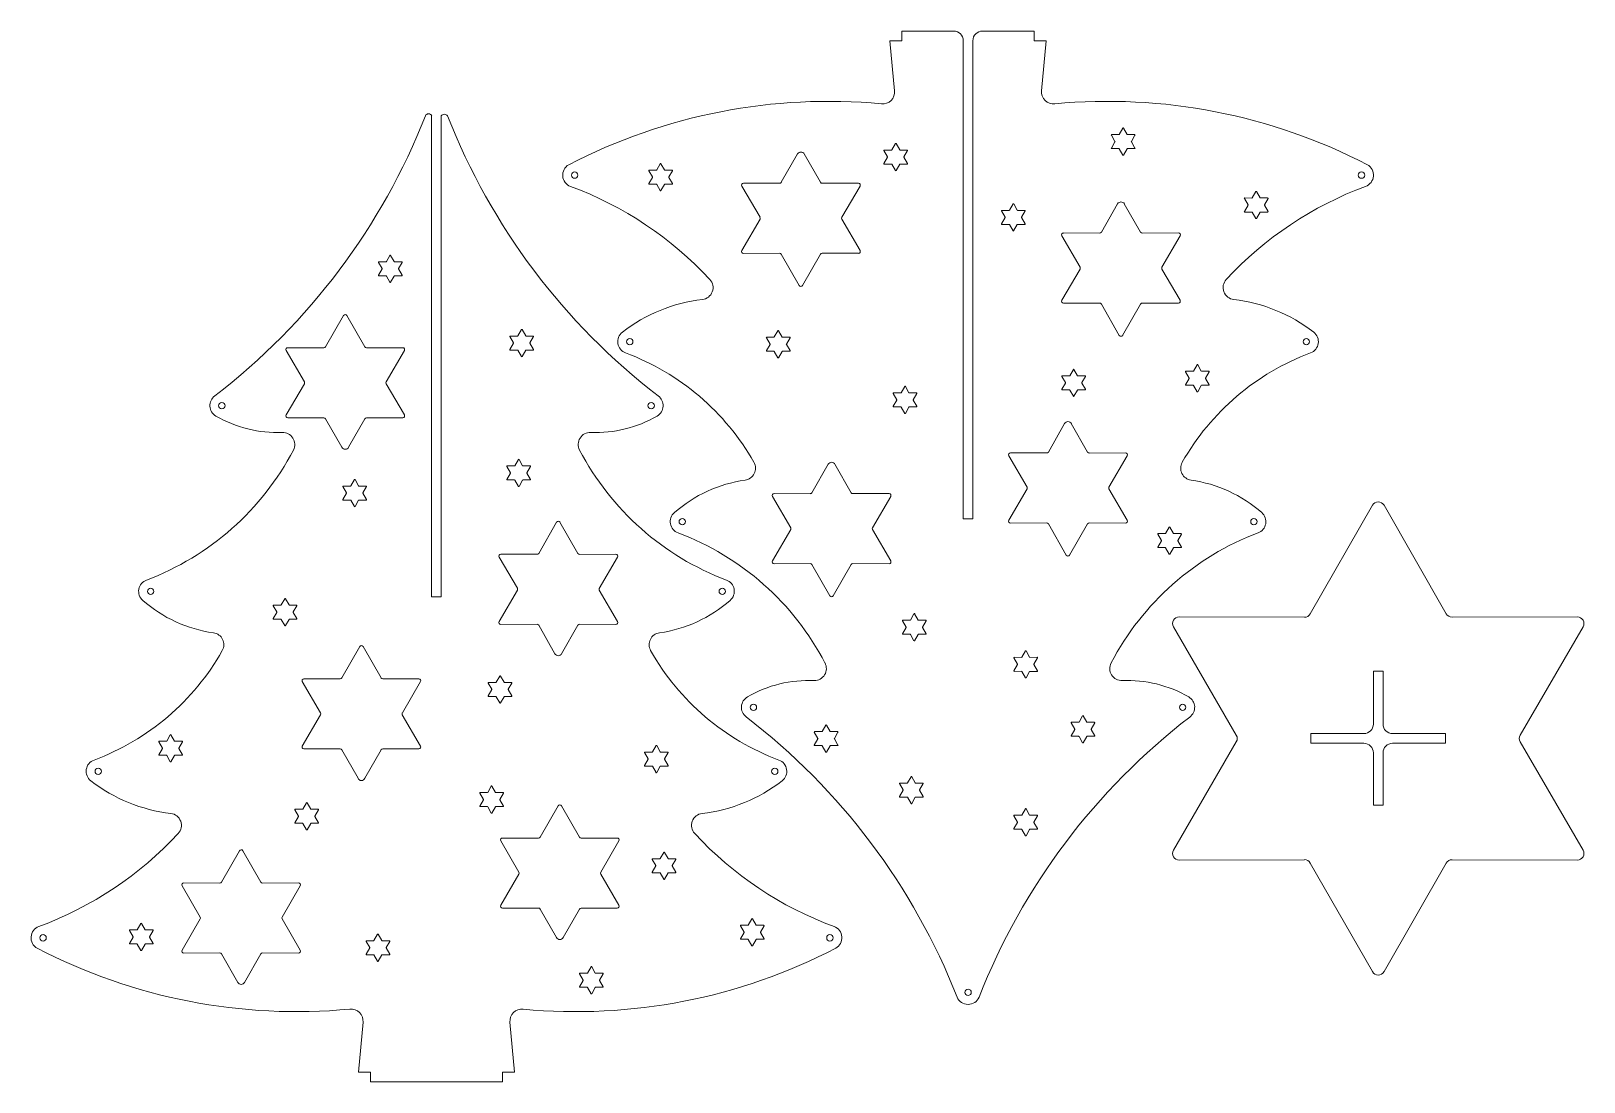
# Model space of a CAD drawing. Header units: millimetres. Extents: x -173 to 311, y 1 to 328.
import ezdxf

# ---------------------------------------------------------------- set-up
doc = ezdxf.new("R2010")
doc.units = ezdxf.units.MM

msp = doc.modelspace()

# ---------------------------------------------------------------- linework, layer by layer
at = {"color": 7, "linetype": 'Continuous', "lineweight": 15}
for p, q in [((94.72, 325.47), (96.17, 309.84)), ((98.47, 325.47), (94.72, 325.47)), ((98.47, 328.47), (98.47, 325.47)), ((114.6, 328.47), (98.47, 328.47)), ((117.6, 176.26), (117.6, 325.47)), ((120.6, 325.47), (120.6, 176.26)), ((139.72, 328.47), (123.6, 328.47)), ((139.72, 325.47), (139.72, 328.47)), ((143.47, 325.47), (139.72, 325.47)), ((142.03, 309.84), (143.47, 325.47)), ((-48.3, 151.97), (-48.3, 302.02)), ((-45.3, 302.02), (-45.3, 151.97)), ((163.81, 295.99), (164.94, 294.04)), ((166.16, 296.16), (163.91, 296.17)), ((167.39, 298.18), (166.27, 296.22)), ((168.72, 296.22), (167.6, 298.18)), ((171.08, 296.17), (168.82, 296.16)), ((170.05, 294.04), (171.18, 295.99)), ((92.84, 291.16), (93.98, 289.22)), ((95.2, 291.34), (92.95, 291.34)), ((96.43, 293.35), (95.31, 291.4)), ((97.76, 291.39), (96.64, 293.35)), ((100.12, 291.34), (97.86, 291.33)), ((99.09, 289.22), (100.22, 291.16)), ((164.94, 293.92), (163.81, 291.97)), ((163.91, 291.79), (166.17, 291.8)), ((166.27, 291.74), (167.39, 289.78)), ((167.6, 289.78), (168.72, 291.74)), ((168.82, 291.79), (171.08, 291.79)), ((171.18, 291.97), (170.05, 293.92)), ((23.06, 287.08), (21.93, 285.12)), ((24.38, 285.13), (23.26, 287.08)), ((65.91, 290.15), (60.82, 281.28)), ((73.08, 281.28), (67.99, 290.15)), ((93.98, 289.1), (92.85, 287.15)), ((92.95, 286.97), (95.2, 286.97)), ((95.31, 286.91), (96.43, 284.96)), ((96.63, 284.96), (97.76, 286.91)), ((97.86, 286.97), (100.12, 286.97)), ((100.22, 287.15), (99.09, 289.1)), ((19.47, 284.89), (20.6, 282.94)), ((20.6, 282.82), (19.47, 280.87)), ((21.83, 285.06), (19.57, 285.07)), ((26.74, 285.07), (24.49, 285.06)), ((25.71, 282.94), (26.85, 284.89)), ((26.85, 280.87), (25.71, 282.82)), ((19.57, 280.69), (21.83, 280.7)), ((21.93, 280.64), (23.05, 278.68)), ((23.26, 278.68), (24.38, 280.64)), ((24.49, 280.69), (26.74, 280.69)), ((48.51, 280.11), (54.17, 270.36)), ((60.3, 280.97), (49.03, 281)), ((84.87, 281.01), (73.6, 280.98)), ((79.72, 270.36), (85.39, 280.11)), ((207.68, 276.37), (205.43, 276.38)), ((208.91, 278.39), (207.79, 276.43)), ((210.23, 276.43), (209.11, 278.39)), ((212.59, 276.38), (210.34, 276.38)), ((129.53, 272.34), (130.66, 270.39)), ((131.89, 272.52), (129.64, 272.52)), ((133.12, 274.53), (132, 272.58)), ((134.45, 272.58), (133.33, 274.53)), ((136.81, 272.52), (134.55, 272.52)), ((135.78, 270.39), (136.91, 272.34)), ((165.78, 274.6), (160.69, 265.73)), ((172.95, 265.73), (167.86, 274.6)), ((205.32, 276.2), (206.46, 274.25)), ((206.46, 274.13), (205.32, 272.18)), ((205.43, 272), (207.68, 272.01)), ((207.78, 271.95), (208.91, 270)), ((209.11, 270), (210.24, 271.95)), ((210.34, 272.01), (212.59, 272)), ((211.57, 274.25), (212.7, 276.2)), ((212.7, 272.18), (211.57, 274.13)), ((54.17, 269.76), (48.51, 260.01)), ((85.39, 260.01), (79.73, 269.76)), ((130.66, 270.27), (129.54, 268.32)), ((129.64, 268.15), (131.89, 268.15)), ((132, 268.09), (133.12, 266.13)), ((133.32, 266.14), (134.44, 268.09)), ((134.55, 268.15), (136.81, 268.14)), ((136.91, 268.32), (135.78, 270.27)), ((148.38, 264.56), (154.05, 254.82)), ((160.17, 265.43), (148.9, 265.46)), ((184.74, 265.46), (173.47, 265.43)), ((179.59, 254.82), (185.26, 264.56)), ((-61.31, 258.49), (-62.44, 256.53)), ((-59.99, 256.53), (-61.11, 258.49)), ((49.03, 259.11), (60.3, 259.15)), ((60.82, 258.85), (66.42, 249.07)), ((67.47, 249.07), (73.08, 258.85)), ((73.6, 259.15), (84.87, 259.12)), ((-64.9, 256.3), (-63.77, 254.35)), ((-63.77, 254.23), (-64.9, 252.28)), ((-62.54, 256.47), (-64.8, 256.48)), ((-64.8, 252.1), (-62.54, 252.1)), ((-62.44, 252.04), (-61.32, 250.09)), ((-61.11, 250.09), (-59.99, 252.04)), ((-57.63, 256.48), (-59.88, 256.47)), ((-59.88, 252.11), (-57.63, 252.1)), ((-58.66, 254.35), (-57.52, 256.3)), ((-57.52, 252.28), (-58.66, 254.23)), ((154.05, 254.22), (148.38, 244.47)), ((185.26, 244.47), (179.59, 254.22)), ((148.9, 243.57), (160.17, 243.61)), ((160.69, 243.3), (166.3, 233.52)), ((167.34, 233.52), (172.95, 243.3)), ((173.47, 243.6), (184.74, 243.58)), ((-75.77, 239.72), (-81.38, 229.94)), ((-69.13, 229.94), (-74.73, 239.72)), ((-23.87, 233.13), (-22.74, 231.18)), ((-21.51, 233.31), (-23.76, 233.31)), ((-20.28, 235.32), (-21.4, 233.37)), ((-18.95, 233.37), (-20.08, 235.32)), ((-16.6, 233.31), (-18.85, 233.31)), ((-17.62, 231.18), (-16.49, 233.13)), ((56.15, 232.77), (57.29, 230.82)), ((58.52, 232.95), (56.26, 232.95)), ((59.74, 234.96), (58.62, 233.01)), ((61.07, 233), (59.95, 234.96)), ((63.43, 232.95), (61.18, 232.94)), ((62.4, 230.82), (63.54, 232.77)), ((-93.69, 228.76), (-88.03, 219.02)), ((-81.9, 229.63), (-93.17, 229.67)), ((-57.33, 229.66), (-68.6, 229.64)), ((-62.48, 219.02), (-56.81, 228.77)), ((-22.74, 231.06), (-23.87, 229.11)), ((-23.76, 228.93), (-21.51, 228.94)), ((-21.41, 228.88), (-20.28, 226.92)), ((-20.08, 226.92), (-18.95, 228.88)), ((-18.85, 228.94), (-16.6, 228.93)), ((-16.49, 229.11), (-17.62, 231.06)), ((57.29, 230.7), (56.16, 228.75)), ((56.26, 228.58), (58.51, 228.58)), ((58.62, 228.52), (59.74, 226.56)), ((59.95, 226.56), (61.07, 228.52)), ((61.18, 228.58), (63.43, 228.57)), ((63.53, 228.75), (62.4, 230.7)), ((190.57, 224.34), (189.44, 222.39)), ((191.89, 222.39), (190.77, 224.34)), ((-88.03, 218.42), (-93.69, 208.68)), ((-56.81, 208.68), (-62.48, 218.42)), ((148.36, 220.71), (149.49, 218.76)), ((149.49, 218.64), (148.36, 216.69)), ((150.72, 220.88), (148.47, 220.89)), ((151.95, 222.9), (150.82, 220.94)), ((153.27, 220.94), (152.15, 222.9)), ((155.63, 220.89), (153.38, 220.88)), ((154.6, 218.76), (155.74, 220.71)), ((155.73, 216.69), (154.6, 218.64)), ((186.98, 222.15), (188.11, 220.2)), ((188.11, 220.08), (186.98, 218.13)), ((189.33, 222.33), (187.08, 222.33)), ((194.25, 222.33), (192, 222.33)), ((193.22, 220.2), (194.35, 222.15)), ((194.36, 218.13), (193.22, 220.08)), ((95.74, 215.4), (96.87, 213.45)), ((96.87, 213.33), (95.74, 211.38)), ((98.1, 215.57), (95.85, 215.58)), ((99.33, 217.59), (98.2, 215.63)), ((100.66, 215.63), (99.54, 217.59)), ((103.02, 215.58), (100.76, 215.57)), ((101.98, 213.45), (103.12, 215.4)), ((103.12, 211.38), (101.98, 213.33)), ((148.47, 216.51), (150.72, 216.51)), ((150.82, 216.45), (151.95, 214.5)), ((152.15, 214.5), (153.27, 216.45)), ((153.38, 216.51), (155.63, 216.51)), ((187.08, 217.96), (189.34, 217.96)), ((189.44, 217.9), (190.56, 215.94)), ((190.77, 215.95), (191.89, 217.9)), ((192, 217.96), (194.25, 217.95)), ((95.85, 211.2), (98.1, 211.2)), ((98.21, 211.14), (99.33, 209.19)), ((99.53, 209.19), (100.66, 211.14)), ((100.76, 211.2), (103.02, 211.2)), ((-93.17, 207.78), (-81.9, 207.81)), ((-81.38, 207.51), (-76.29, 198.64)), ((-74.21, 198.64), (-69.13, 207.51)), ((-68.6, 207.81), (-57.33, 207.78)), ((149.24, 205.98), (144.15, 197.12)), ((156.41, 197.12), (151.32, 205.98)), ((-21.25, 194.79), (-22.37, 192.83)), ((-19.92, 192.83), (-21.04, 194.79)), ((131.84, 195.95), (137.5, 186.2)), ((143.63, 196.82), (132.36, 196.84)), ((168.2, 196.85), (156.93, 196.81)), ((163.05, 186.2), (168.72, 195.95)), ((-23.7, 190.53), (-24.84, 188.58)), ((-24.83, 192.6), (-23.7, 190.65)), ((-22.48, 192.77), (-24.73, 192.78)), ((-17.56, 192.77), (-19.81, 192.77)), ((-18.59, 190.65), (-17.46, 192.6)), ((-17.46, 188.57), (-18.59, 190.53)), ((75.48, 193.29), (70.39, 184.43)), ((82.65, 184.43), (77.56, 193.29)), ((-76, 186.32), (-74.87, 184.38)), ((-74.87, 184.26), (-76, 182.31)), ((-73.65, 186.5), (-75.9, 186.5)), ((-72.42, 188.51), (-73.54, 186.55)), ((-71.09, 186.55), (-72.21, 188.51)), ((-68.73, 186.5), (-70.99, 186.49)), ((-69.76, 184.38), (-68.63, 186.32)), ((-68.63, 182.31), (-69.76, 184.26)), ((-24.73, 188.4), (-22.48, 188.4)), ((-22.37, 188.34), (-21.25, 186.39)), ((-21.04, 186.39), (-19.92, 188.34)), ((-19.82, 188.4), (-17.56, 188.4)), ((69.87, 184.12), (58.6, 184.16)), ((94.44, 184.15), (83.17, 184.13)), ((137.51, 185.6), (131.85, 175.85)), ((168.73, 175.85), (163.06, 185.6)), ((-75.9, 182.13), (-73.65, 182.13)), ((-73.54, 182.07), (-72.42, 180.12)), ((-72.22, 180.12), (-71.09, 182.07)), ((-70.99, 182.13), (-68.73, 182.13)), ((58.08, 183.26), (63.74, 173.51)), ((89.29, 173.51), (94.96, 183.26)), ((245.28, 180.52), (225.86, 146.62)), ((268.33, 146.62), (248.9, 180.52)), ((-9.29, 175.28), (-14.9, 165.5)), ((-2.64, 165.5), (-8.25, 175.27)), ((120.6, 176.26), (117.6, 176.26)), ((132.36, 174.95), (143.63, 174.99)), ((144.15, 174.69), (149.76, 164.91)), ((150.8, 164.91), (156.41, 174.69)), ((156.93, 174.99), (168.21, 174.95)), ((63.74, 172.91), (58.07, 163.16)), ((94.95, 163.17), (89.29, 172.91)), ((178.29, 171.48), (179.42, 169.53)), ((180.65, 171.66), (178.39, 171.66)), ((181.88, 173.67), (180.75, 171.72)), ((183.2, 171.72), (182.08, 173.67)), ((185.56, 171.66), (183.31, 171.66)), ((184.53, 169.53), (185.67, 171.48)), ((-15.42, 165.2), (-26.69, 165.23)), ((9.15, 165.23), (-2.12, 165.19)), ((179.42, 169.41), (178.29, 167.46)), ((178.39, 167.29), (180.65, 167.29)), ((180.75, 167.23), (181.87, 165.27)), ((182.08, 165.28), (183.21, 167.23)), ((183.31, 167.29), (185.56, 167.28)), ((185.67, 167.46), (184.53, 169.41)), ((-27.21, 164.33), (-21.55, 154.59)), ((4.01, 154.58), (9.67, 164.33)), ((58.59, 162.26), (69.87, 162.3)), ((70.39, 162), (76, 152.22)), ((77.04, 152.22), (82.65, 162)), ((83.17, 162.3), (94.44, 162.26)), ((-94.14, 151.35), (-95.26, 149.4)), ((-92.81, 149.4), (-93.93, 151.35)), ((-45.3, 151.97), (-48.3, 151.97)), ((-21.55, 153.98), (-27.21, 144.24)), ((9.67, 144.23), (4.01, 153.98)), ((-97.72, 149.16), (-96.6, 147.22)), ((-96.6, 147.09), (-97.72, 145.15)), ((-95.37, 149.34), (-97.62, 149.34)), ((-90.45, 149.34), (-92.71, 149.34)), ((-91.48, 147.22), (-90.35, 149.16)), ((-90.35, 145.15), (-91.48, 147.09)), ((102.22, 146.65), (101.1, 144.69)), ((103.55, 144.7), (102.43, 146.65)), ((224.05, 145.56), (184.97, 145.68)), ((309.21, 145.69), (270.13, 145.58)), ((-97.62, 144.97), (-95.37, 144.97)), ((-95.26, 144.91), (-94.14, 142.96)), ((-93.94, 142.96), (-92.82, 144.91)), ((-92.71, 144.97), (-90.45, 144.97)), ((-26.69, 143.34), (-15.42, 143.37)), ((-14.9, 143.07), (-9.81, 134.2)), ((-7.73, 134.2), (-2.64, 143.07)), ((-2.12, 143.37), (9.15, 143.34)), ((98.64, 144.46), (99.77, 142.51)), ((99.77, 142.39), (98.64, 140.44)), ((101, 144.63), (98.74, 144.64)), ((105.91, 144.64), (103.66, 144.63)), ((104.88, 142.51), (106.02, 144.46)), ((106.01, 140.44), (104.88, 142.39)), ((183.18, 142.57), (202.81, 108.79)), ((291.37, 108.79), (311.01, 142.56)), ((-70.76, 136.42), (-76.36, 126.64)), ((-64.11, 126.64), (-69.72, 136.42)), ((98.74, 140.26), (100.99, 140.27)), ((101.1, 140.2), (102.22, 138.25)), ((102.43, 138.25), (103.55, 140.21)), ((103.66, 140.26), (105.91, 140.26)), ((133.4, 132.88), (134.53, 130.93)), ((135.75, 133.05), (133.5, 133.06)), ((136.98, 135.06), (135.86, 133.11)), ((138.31, 133.12), (137.19, 135.06)), ((140.67, 133.06), (138.42, 133.05)), ((139.64, 130.93), (140.77, 132.88)), ((-76.89, 126.34), (-88.15, 126.37)), ((-52.32, 126.37), (-63.59, 126.34)), ((-27.04, 127.22), (-28.17, 125.27)), ((-25.71, 125.27), (-26.83, 127.23)), ((134.53, 130.81), (133.39, 128.86)), ((133.5, 128.68), (135.75, 128.69)), ((135.86, 128.62), (136.98, 126.67)), ((137.19, 126.67), (138.31, 128.63)), ((138.42, 128.68), (140.67, 128.68)), ((140.77, 128.86), (139.64, 130.81)), ((248.59, 128.75), (245.59, 128.75)), ((245.59, 128.75), (245.59, 112.25)), ((248.59, 112.25), (248.59, 128.75)), ((-88.67, 125.47), (-83.01, 115.73)), ((-57.45, 115.73), (-51.79, 125.47)), ((-30.63, 125.03), (-29.49, 123.09)), ((-29.49, 122.97), (-30.63, 121.02)), ((-28.27, 125.21), (-30.52, 125.22)), ((-23.35, 125.21), (-25.61, 125.21)), ((-24.39, 123.09), (-23.25, 125.04)), ((-23.25, 121.02), (-24.39, 122.97)), ((-30.52, 120.84), (-28.27, 120.84)), ((-28.16, 120.78), (-27.04, 118.83)), ((-26.84, 118.83), (-25.71, 120.78)), ((-25.61, 120.84), (-23.35, 120.84)), ((-83.01, 115.13), (-88.68, 105.38)), ((-51.8, 105.38), (-57.46, 115.12)), ((74.71, 111.9), (73.59, 109.95)), ((76.04, 109.95), (74.91, 111.9)), ((151.25, 112.61), (152.39, 110.66)), ((153.62, 112.78), (151.36, 112.79)), ((154.84, 114.79), (153.72, 112.84)), ((156.17, 112.84), (155.05, 114.8)), ((158.53, 112.79), (156.27, 112.78)), ((157.5, 110.66), (158.63, 112.61)), ((-133.45, 106.7), (-132.31, 104.75)), ((-131.1, 106.87), (-133.35, 106.88)), ((-129.86, 108.88), (-130.99, 106.93)), ((-128.54, 106.93), (-129.66, 108.88)), ((-126.18, 106.88), (-128.43, 106.87)), ((-127.21, 104.75), (-126.07, 106.7)), ((71.12, 109.72), (72.25, 107.76)), ((72.25, 107.64), (71.12, 105.69)), ((73.48, 109.89), (71.23, 109.89)), ((78.39, 109.89), (76.14, 109.89)), ((77.37, 107.76), (78.5, 109.71)), ((78.5, 105.69), (77.37, 107.64)), ((152.39, 110.54), (151.26, 108.59)), ((151.36, 108.41), (153.61, 108.42)), ((153.72, 108.36), (154.84, 106.4)), ((155.04, 106.4), (156.17, 108.36)), ((156.27, 108.42), (158.53, 108.41)), ((158.63, 108.59), (157.5, 110.54)), ((202.81, 106.69), (183.18, 72.92)), ((242.59, 109.25), (226.09, 109.25)), ((226.09, 109.25), (226.09, 106.25)), ((268.09, 109.25), (251.59, 109.25)), ((268.09, 106.25), (268.09, 109.25)), ((311, 72.92), (291.38, 106.7)), ((-132.31, 104.63), (-133.45, 102.68)), ((-133.35, 102.5), (-131.09, 102.51)), ((-130.99, 102.45), (-129.87, 100.49)), ((-129.66, 100.49), (-128.53, 102.45)), ((-128.43, 102.51), (-126.18, 102.5)), ((-126.07, 102.68), (-127.21, 104.63)), ((-88.16, 104.48), (-76.89, 104.52)), ((-76.37, 104.21), (-71.28, 95.34)), ((-69.19, 95.34), (-64.11, 104.22)), ((-63.58, 104.52), (-52.32, 104.48)), ((18.13, 103.32), (19.26, 101.37)), ((20.48, 103.49), (18.23, 103.5)), ((21.72, 105.5), (20.59, 103.55)), ((23.04, 103.55), (21.92, 105.51)), ((25.4, 103.5), (23.15, 103.49)), ((24.38, 101.37), (25.5, 103.32)), ((71.23, 105.52), (73.48, 105.52)), ((73.58, 105.46), (74.71, 103.5)), ((74.91, 103.5), (76.03, 105.46)), ((76.14, 105.52), (78.39, 105.51)), ((226.09, 106.25), (242.59, 106.25)), ((245.59, 103.25), (245.59, 86.92)), ((248.59, 86.92), (248.59, 103.25)), ((251.59, 106.25), (268.09, 106.25)), ((19.26, 101.25), (18.13, 99.3)), ((18.23, 99.12), (20.49, 99.13)), ((20.59, 99.07), (21.71, 97.11)), ((21.92, 97.11), (23.05, 99.07)), ((23.15, 99.13), (25.4, 99.12)), ((25.51, 99.3), (24.38, 101.25)), ((-29.7, 92.87), (-30.82, 90.92)), ((-28.37, 90.92), (-29.49, 92.88)), ((97.71, 93.64), (98.85, 91.69)), ((100.07, 93.81), (97.82, 93.82)), ((101.3, 95.82), (100.18, 93.87)), ((102.63, 93.87), (101.5, 95.82)), ((104.98, 93.81), (102.73, 93.81)), ((103.96, 91.69), (105.09, 93.64)), ((-87.38, 87.65), (-88.51, 85.7)), ((-86.05, 85.7), (-87.18, 87.66)), ((-33.28, 90.68), (-32.15, 88.74)), ((-32.15, 88.62), (-33.28, 86.67)), ((-30.93, 90.86), (-33.18, 90.87)), ((-26.01, 90.86), (-28.27, 90.86)), ((-27.04, 88.74), (-25.91, 90.69)), ((-25.91, 86.67), (-27.04, 88.62)), ((98.85, 91.57), (97.71, 89.62)), ((97.82, 89.44), (100.07, 89.44)), ((100.17, 89.38), (101.3, 87.43)), ((101.5, 87.43), (102.63, 89.38)), ((102.73, 89.44), (104.98, 89.44)), ((105.09, 89.61), (103.96, 91.57)), ((-90.97, 85.46), (-89.83, 83.52)), ((-89.83, 83.4), (-90.97, 81.45)), ((-88.61, 85.64), (-90.87, 85.65)), ((-83.7, 85.64), (-85.95, 85.64)), ((-84.73, 83.52), (-83.59, 85.47)), ((-83.59, 81.45), (-84.73, 83.4)), ((-33.18, 86.49), (-30.93, 86.5)), ((-30.82, 86.44), (-29.7, 84.48)), ((-29.5, 84.48), (-28.37, 86.44)), ((-28.27, 86.5), (-26.01, 86.49)), ((-8.84, 86.72), (-14.45, 76.95)), ((-2.19, 76.95), (-7.8, 86.72)), ((133.4, 83.62), (134.53, 81.67)), ((135.75, 83.79), (133.5, 83.8)), ((136.98, 85.81), (135.86, 83.86)), ((138.31, 83.86), (137.19, 85.81)), ((140.67, 83.8), (138.42, 83.8)), ((139.64, 81.67), (140.77, 83.62)), ((245.59, 86.92), (248.59, 86.92)), ((-90.87, 81.27), (-88.61, 81.27)), ((-88.51, 81.21), (-87.39, 79.26)), ((-87.18, 79.26), (-86.05, 81.21)), ((-85.95, 81.27), (-83.7, 81.27)), ((134.53, 81.55), (133.39, 79.6)), ((133.5, 79.42), (135.75, 79.43)), ((135.86, 79.37), (136.98, 77.41)), ((137.19, 77.41), (138.31, 79.37)), ((138.42, 79.43), (140.67, 79.42)), ((140.77, 79.6), (139.64, 81.55)), ((-108.27, 72.72), (-113.87, 62.94)), ((-101.62, 62.94), (-107.22, 72.72)), ((-26.76, 75.78), (-21.09, 66.03)), ((-14.97, 76.65), (-26.24, 76.67)), ((9.6, 76.68), (-1.67, 76.64)), ((4.46, 66.03), (10.12, 75.78)), ((21.68, 67.95), (20.54, 66)), ((20.55, 70.02), (21.68, 68.07)), ((22.9, 70.2), (20.65, 70.2)), ((24.13, 72.21), (23.01, 70.26)), ((25.46, 70.26), (24.33, 72.21)), ((27.81, 70.2), (25.56, 70.2)), ((26.79, 68.07), (27.92, 70.02)), ((27.92, 66), (26.79, 67.95)), ((184.97, 69.8), (224.05, 69.92)), ((225.86, 68.86), (245.28, 34.98)), ((248.9, 34.98), (268.33, 68.86)), ((270.13, 69.92), (309.21, 69.8)), ((-21.09, 65.43), (-26.76, 55.69)), ((10.12, 55.68), (4.46, 65.43)), ((20.65, 65.82), (22.9, 65.83)), ((23.01, 65.77), (24.13, 63.81)), ((24.33, 63.81), (25.46, 65.77)), ((25.56, 65.83), (27.81, 65.82)), ((-126.19, 61.77), (-120.53, 52.03)), ((-114.4, 62.64), (-125.67, 62.67)), ((-89.83, 62.67), (-101.1, 62.64)), ((-94.97, 52.03), (-89.31, 61.77)), ((-26.24, 54.78), (-14.97, 54.82)), ((-14.44, 54.52), (-9.36, 45.64)), ((-7.28, 45.64), (-2.19, 54.52)), ((-1.67, 54.82), (9.6, 54.78)), ((-139.03, 50.01), (-140.16, 48.06)), ((-137.71, 48.05), (-138.83, 50.01)), ((-120.52, 51.42), (-126.19, 41.68)), ((-89.31, 41.68), (-94.97, 51.42)), ((48.06, 49.27), (49.19, 47.32)), ((50.42, 49.44), (48.16, 49.45)), ((51.65, 51.46), (50.52, 49.5)), ((52.97, 49.5), (51.85, 51.46)), ((55.34, 49.45), (53.08, 49.44)), ((54.3, 47.32), (55.44, 49.27)), ((-142.62, 47.82), (-141.49, 45.87)), ((-141.49, 45.75), (-142.62, 43.8)), ((-140.26, 48), (-142.52, 48)), ((-142.52, 43.62), (-140.26, 43.63)), ((-135.35, 48), (-137.61, 48)), ((-137.61, 43.63), (-135.35, 43.62)), ((-136.38, 45.87), (-135.25, 47.82)), ((-135.25, 43.8), (-136.38, 45.75)), ((-68.76, 44.44), (-67.63, 42.49)), ((-66.4, 44.62), (-68.66, 44.62)), ((-65.17, 46.63), (-66.3, 44.68)), ((-63.85, 44.68), (-64.97, 46.63)), ((-61.49, 44.62), (-63.75, 44.62)), ((-62.52, 42.49), (-61.39, 44.44)), ((49.19, 47.2), (48.06, 45.25)), ((48.17, 45.08), (50.42, 45.08)), ((50.52, 45.02), (51.65, 43.06)), ((51.85, 43.06), (52.97, 45.02)), ((53.08, 45.08), (55.33, 45.07)), ((55.44, 45.25), (54.3, 47.2)), ((-140.16, 43.57), (-139.04, 41.62)), ((-138.83, 41.62), (-137.71, 43.57)), ((-125.67, 40.78), (-114.4, 40.81)), ((-113.88, 40.51), (-108.79, 31.64)), ((-106.71, 31.64), (-101.62, 40.51)), ((-101.1, 40.81), (-89.83, 40.78)), ((-67.63, 42.37), (-68.76, 40.42)), ((-68.66, 40.25), (-66.4, 40.26)), ((-66.3, 40.2), (-65.18, 38.24)), ((-64.97, 38.24), (-63.85, 40.19)), ((-63.75, 40.25), (-61.49, 40.24)), ((-61.39, 40.42), (-62.52, 42.37)), ((-2.14, 34.31), (-1.01, 32.36)), ((0.21, 34.49), (-2.04, 34.49)), ((1.44, 36.5), (0.32, 34.54)), ((2.77, 34.54), (1.65, 36.5)), ((5.13, 34.49), (2.87, 34.48)), ((4.1, 32.36), (5.23, 34.31)), ((-1.01, 32.24), (-2.14, 30.29)), ((-2.04, 30.11), (0.21, 30.12)), ((0.32, 30.06), (1.44, 28.11)), ((1.64, 28.11), (2.77, 30.06)), ((2.88, 30.12), (5.13, 30.11)), ((5.23, 30.29), (4.1, 32.24)), ((-69.72, 19.2), (-71.17, 3.57)), ((-22.42, 3.57), (-23.87, 19.2)), ((-71.17, 3.57), (-67.42, 3.57)), ((-67.42, 3.57), (-67.42, 0.57)), ((-67.42, 0.57), (-26.17, 0.57)), ((-26.17, 3.57), (-22.42, 3.57)), ((-26.17, 0.57), (-26.17, 3.57))]:
    msp.add_line(p, q, dxfattribs=at)
for centre in [(-3.67, 283.52), (241.87, 283.52), (13.53, 231.55), (224.67, 231.55), (-113.77, 211.58), (20.19, 211.58), (29.91, 175.4), (208.29, 175.4), (-135.99, 153.65), (42.39, 153.65), (52.12, 117.46), (186.07, 117.47), (-152.36, 97.5), (58.77, 97.5), (-169.57, 45.53), (75.97, 45.53), (119.1, 28.52)]:
    msp.add_circle(centre, 1, dxfattribs=at)
for centre, radius, start, end in [((114.6, 325.47), 3, 0, 90), ((123.6, 325.47), 3, 90, 180), ((75.53, 130.48), 176.06, 84.6166, 117.4112), ((92.44, 309.5), 3.75, 264.0361, 5.2253), ((145.76, 309.49), 3.75, 174.7013, 275.9698), ((162.67, 130.48), 176.06, 62.5888, 95.3854), ((-240.8, 376.93), 204.76, 307.5606, 338.5389), ((-49.27, 301.58), 1.07, 24.3885, 155.6115), ((-44.33, 301.29), 1.21, 36.8086, 143.243), ((147.21, 376.93), 204.76, 201.4609, 232.4417), ((163.91, 296.05), 0.12, 90, 210.4655), ((166.16, 296.28), 0.12, 269.9686, 330.2982), ((167.5, 298.12), 0.118, 30.4655, 150.9454), ((168.82, 296.28), 0.12, 210.4655, 270), ((171.08, 296.05), 0.118, 329.5345, 90), ((92.95, 291.22), 0.12, 90, 210.4655), ((95.2, 291.46), 0.12, 270.0294, 330.0294), ((96.54, 293.29), 0.118, 30.4655, 150.9454), ((97.86, 291.45), 0.12, 210.4655, 270), ((100.12, 291.22), 0.118, 329.5345, 90), ((163.91, 291.91), 0.118, 149.5345, 270), ((164.84, 293.98), 0.118, 329.5345, 30.4655), ((166.17, 291.68), 0.12, 30.4655, 90), ((168.82, 291.68), 0.118, 90, 149.5345), ((170.15, 293.98), 0.118, 149.5345, 210.4655), ((171.08, 291.91), 0.12, 270, 30.4655), ((-3.67, 283.52), 3.75, 119.6521, 249.6652), ((23.16, 287.02), 0.118, 30.4655, 150.9454), ((66.95, 289.49), 1.23, 32.219, 147.781), ((92.95, 287.09), 0.118, 149.5345, 270), ((93.88, 289.16), 0.118, 329.5345, 30.4655), ((95.2, 286.85), 0.12, 30.4655, 90), ((97.86, 286.85), 0.118, 90, 149.5345), ((99.19, 289.16), 0.118, 149.5345, 210.4655), ((100.12, 287.09), 0.12, 270, 30.4655), ((167.49, 289.84), 0.118, 210.4655, 330.9454), ((241.87, 283.52), 3.75, 290.2363, 60.3559), ((19.57, 284.95), 0.12, 90, 210.4655), ((20.5, 282.88), 0.118, 329.5345, 30.4655), ((21.83, 285.18), 0.12, 269.9686, 330.2982), ((24.49, 285.18), 0.12, 209.0546, 270), ((25.81, 282.88), 0.118, 149.5345, 210.4655), ((26.74, 284.95), 0.118, 329.5345, 90), ((60.3, 281.57), 0.6, 270, 330.611), ((73.6, 281.58), 0.602, 209.8865, 270), ((96.53, 285.02), 0.118, 210.4655, 330.9454), ((-43.98, 174.48), 112.5, 42.8396, 69.7117), ((19.57, 280.81), 0.118, 149.5345, 270), ((21.83, 280.58), 0.12, 30.4655, 90), ((23.16, 278.74), 0.118, 210.4655, 330.9454), ((24.48, 280.58), 0.118, 87.1376, 149.5345), ((26.74, 280.81), 0.12, 270, 30.4655), ((49.02, 280.41), 0.597, 89.4271, 210.1735), ((84.87, 280.41), 0.6, 330.1135, 90), ((282.17, 174.48), 112.5, 110.2854, 137.1577), ((205.43, 276.26), 0.12, 90, 209.0546), ((207.68, 276.49), 0.12, 269.9686, 330.2982), ((209.01, 278.33), 0.118, 30.4655, 149.5345), ((210.34, 276.5), 0.12, 210.4655, 270), ((212.6, 276.26), 0.118, 329.5345, 92.8624), ((129.64, 272.4), 0.12, 90, 210.4655), ((131.89, 272.64), 0.12, 269.9686, 330.2982), ((133.23, 274.47), 0.118, 30.4655, 150.9454), ((134.55, 272.64), 0.12, 209.0546, 270), ((136.81, 272.4), 0.118, 329.5345, 90), ((166.82, 273.89), 1.26, 34.1529, 145.8471), ((205.42, 272.12), 0.118, 149.5345, 272.8624), ((206.35, 274.19), 0.118, 329.5345, 30.4655), ((207.68, 271.89), 0.12, 29.0546, 90), ((210.34, 271.89), 0.118, 87.1376, 149.5345), ((211.67, 274.19), 0.118, 149.5345, 210.4655), ((212.59, 272.12), 0.12, 270, 29.0546), ((53.65, 270.06), 0.597, 329.8265, 30.6689), ((80.24, 270.06), 0.597, 149.8265, 210.6689), ((129.64, 268.26), 0.118, 149.5345, 270), ((130.56, 270.33), 0.118, 329.5345, 30.4655), ((131.89, 268.03), 0.12, 30.4655, 90), ((134.55, 268.03), 0.118, 87.1376, 149.5345), ((135.88, 270.33), 0.118, 149.5345, 210.4655), ((136.81, 268.26), 0.12, 270, 30.4655), ((209.01, 270.06), 0.118, 210.4655, 329.5345), ((133.22, 266.19), 0.118, 210.4655, 330.9454), ((148.9, 264.86), 0.597, 89.4271, 210.1735), ((160.17, 266.03), 0.6, 270, 330.1135), ((173.47, 266.03), 0.602, 209.8865, 270), ((184.74, 264.86), 0.6, 329.8265, 90), ((-61.21, 258.43), 0.118, 30.4655, 150.9454), ((49.03, 259.71), 0.6, 150.1135, 270), ((60.3, 258.55), 0.602, 29.8865, 90), ((73.6, 258.55), 0.6, 90, 150.1135), ((84.87, 259.71), 0.597, 269.4271, 30.1735), ((-64.8, 256.36), 0.12, 90, 210.4655), ((-64.8, 252.22), 0.118, 149.5345, 270), ((-63.87, 254.29), 0.118, 329.5345, 30.4655), ((-62.54, 256.59), 0.118, 270, 329.5345), ((-62.54, 251.98), 0.12, 30.4655, 90), ((-59.88, 256.59), 0.12, 209.0546, 270), ((-59.88, 251.99), 0.12, 89.9686, 150.2982), ((-58.56, 254.29), 0.118, 149.5345, 210.4655), ((-57.63, 256.36), 0.118, 329.5345, 90), ((-57.63, 252.22), 0.12, 270, 30.4655), ((153.53, 254.52), 0.597, 329.8265, 30.1735), ((180.11, 254.52), 0.597, 149.8265, 210.1735), ((-61.21, 250.15), 0.118, 210.4655, 330.9454), ((35.76, 248.42), 3.75, 276.6477, 42.8017), ((66.94, 249.37), 0.602, 210.1735, 330.1135), ((202.43, 248.42), 3.75, 137.1025, 263.4505), ((41.98, 194.85), 50.19, 96.6186, 127.7783), ((148.9, 244.17), 0.6, 150.1135, 270), ((160.17, 243), 0.602, 29.8865, 90), ((173.47, 243), 0.6, 90, 150.1135), ((184.74, 244.17), 0.597, 270, 30.1735), ((196.22, 194.84), 50.19, 52.225, 83.3821), ((-75.25, 239.42), 0.602, 29.8865, 150.1135), ((-23.76, 233.19), 0.12, 90, 209.0546), ((-21.51, 233.43), 0.118, 267.1376, 329.5345), ((-20.18, 235.26), 0.118, 30.4655, 149.5345), ((-18.85, 233.43), 0.12, 209.0546, 270), ((-16.59, 233.19), 0.118, 329.5345, 92.8624), ((13.53, 231.55), 3.75, 127.8271, 249.5606), ((56.26, 232.83), 0.12, 89.8934, 210.3302), ((58.52, 233.07), 0.12, 269.8234, 330.4435), ((59.85, 234.9), 0.118, 30.4655, 149.5345), ((61.18, 233.06), 0.12, 209.0546, 270), ((63.44, 232.83), 0.12, 329.3972, 90.3791), ((166.82, 233.82), 0.602, 209.8865, 330.1135), ((224.67, 231.55), 3.75, 290.4059, 52.2134), ((-93.17, 229.07), 0.6, 90, 210.1735), ((-81.9, 230.24), 0.602, 270, 330.1135), ((-68.6, 230.24), 0.6, 209.8865, 270), ((-57.33, 229.07), 0.597, 329.8265, 90), ((-23.77, 229.05), 0.118, 149.5345, 272.8624), ((-22.84, 231.12), 0.118, 329.5345, 30.4655), ((-21.51, 228.82), 0.12, 29.0546, 90), ((-18.85, 228.82), 0.12, 89.9686, 150.2982), ((-17.52, 231.12), 0.118, 149.5345, 210.4655), ((-16.6, 229.05), 0.12, 269.9722, 29.0125), ((-14.51, 156.14), 76.71, 29.4922, 69.6057), ((56.26, 228.69), 0.118, 149.5345, 272.8624), ((57.19, 230.76), 0.118, 329.5345, 30.4655), ((58.51, 228.46), 0.12, 29.0546, 90), ((61.17, 228.46), 0.118, 87.1376, 149.5345), ((62.5, 230.76), 0.118, 149.5345, 210.4655), ((63.43, 228.69), 0.12, 270, 29.0546), ((252.71, 156.14), 76.71, 110.399, 150.5086), ((-20.18, 226.98), 0.118, 210.4655, 329.5345), ((59.85, 226.62), 0.118, 210.4655, 329.5345), ((152.05, 222.84), 0.118, 30.4655, 149.5345), ((190.67, 224.28), 0.118, 30.4655, 150.9454), ((-88.54, 218.72), 0.597, 329.8265, 30.1735), ((-61.96, 218.72), 0.597, 149.8265, 210.1735), ((148.47, 220.77), 0.12, 90, 209.0546), ((149.39, 218.7), 0.118, 329.5345, 30.4655), ((150.72, 221), 0.12, 269.9686, 330.2982), ((153.38, 221), 0.12, 209.0546, 270), ((154.71, 218.7), 0.118, 149.5345, 210.4655), ((155.64, 220.77), 0.118, 329.5345, 92.8624), ((187.08, 222.21), 0.12, 90, 210.4655), ((187.08, 218.07), 0.118, 149.5345, 270), ((188.01, 220.14), 0.118, 329.5345, 30.4655), ((189.33, 222.45), 0.12, 269.9686, 330.2982), ((192, 222.45), 0.12, 210.4655, 270), ((193.32, 220.14), 0.118, 149.5345, 210.4655), ((194.25, 222.21), 0.118, 329.5345, 90), ((194.25, 218.07), 0.12, 270, 30.4655), ((-113.77, 211.58), 3.75, 126.0372, 240.0561), ((20.19, 211.58), 3.75, 300.0103, 53.9448), ((95.85, 215.46), 0.12, 90, 210.4655), ((96.77, 213.39), 0.118, 329.5345, 30.4655), ((98.1, 215.69), 0.12, 269.9686, 330.2982), ((99.43, 217.53), 0.118, 30.4655, 150.9454), ((100.76, 215.69), 0.12, 210.4655, 270), ((102.09, 213.39), 0.118, 149.5345, 210.4655), ((103.02, 215.46), 0.118, 329.5345, 90), ((148.46, 216.63), 0.118, 149.5345, 272.8624), ((150.72, 216.39), 0.12, 29.0546, 90), ((152.05, 214.56), 0.118, 210.4655, 329.5345), ((153.37, 216.39), 0.118, 87.1376, 149.5345), ((155.63, 216.63), 0.12, 270, 29.0546), ((189.34, 217.84), 0.12, 30.4655, 90), ((190.66, 216), 0.118, 210.4655, 330.9454), ((192, 217.84), 0.118, 90, 149.5345), ((-93.17, 208.38), 0.597, 149.8265, 270), ((-57.33, 208.38), 0.6, 270, 30.1735), ((95.85, 211.32), 0.118, 149.5345, 270), ((98.1, 211.08), 0.12, 30.4655, 90), ((99.43, 209.25), 0.118, 210.4655, 330.9454), ((100.76, 211.08), 0.118, 90, 149.5345), ((103.02, 211.32), 0.12, 270, 30.4655), ((-96.48, 241.52), 38.32, 239.9896, 272.3268), ((-81.9, 207.21), 0.6, 29.8865, 90), ((-68.6, 207.21), 0.602, 90, 150.1135), ((2.89, 241.52), 38.32, 267.6625, 300.012), ((150.28, 205.42), 1.19, 28.5586, 151.4414), ((-94.77, 199.48), 3.75, 332.4047, 92.3725), ((1.18, 199.48), 3.75, 87.7046, 207.6278), ((-167.45, 237.43), 85.74, 290.5833, 332.4308), ((-75.25, 199.16), 1.17, 206.7136, 333.2864), ((-21.15, 194.73), 0.118, 30.4655, 149.5345), ((73.87, 237.42), 85.74, 207.5638, 249.4105), ((49, 192.06), 3.75, 278.0243, 29.4525), ((76.52, 192.71), 1.2, 29.4216, 150.5784), ((132.36, 196.25), 0.597, 89.4271, 210.1735), ((143.63, 197.42), 0.6, 270, 330.1135), ((156.93, 197.42), 0.602, 209.8865, 270), ((168.2, 196.25), 0.6, 330.1135, 90), ((189.21, 192.05), 3.75, 150.4805, 261.9142), ((-24.73, 192.66), 0.12, 90, 209.0546), ((-23.8, 190.59), 0.118, 329.5345, 30.4655), ((-22.47, 192.89), 0.118, 267.1376, 329.5345), ((-19.81, 192.89), 0.12, 209.0125, 270.0278), ((-18.49, 190.59), 0.118, 149.5345, 210.4655), ((-17.56, 192.66), 0.118, 329.5345, 92.8624), ((-75.9, 186.38), 0.12, 90, 210.4655), ((-74.97, 184.32), 0.118, 329.5345, 30.4655), ((-73.65, 186.61), 0.118, 270, 329.5345), ((-72.31, 188.45), 0.118, 30.4655, 150.9454), ((-70.99, 186.61), 0.12, 210.4655, 270), ((-69.66, 184.32), 0.118, 149.5345, 210.4655), ((-68.73, 186.38), 0.118, 329.5345, 90), ((-24.73, 188.52), 0.118, 149.5345, 272.8624), ((-22.48, 188.28), 0.12, 29.0546, 90), ((-21.15, 186.45), 0.118, 210.4655, 329.5345), ((-19.82, 188.28), 0.12, 89.9686, 150.2982), ((-17.56, 188.52), 0.12, 270, 29.0546), ((55.47, 146.22), 42.54, 98.0364, 131.2255), ((58.6, 183.56), 0.6, 90, 209.8865), ((69.87, 184.73), 0.602, 270, 330.1135), ((83.17, 184.73), 0.6, 209.8865, 270), ((94.44, 183.56), 0.597, 329.8265, 90.5729), ((136.99, 185.9), 0.597, 329.8265, 30.6689), ((163.57, 185.9), 0.597, 149.8265, 210.6689), ((182.74, 146.22), 42.54, 48.7838, 81.97), ((-75.9, 182.25), 0.118, 149.5345, 270), ((-73.65, 182.01), 0.12, 30.331, 89.8211), ((-72.32, 180.18), 0.118, 210.4655, 330.9454), ((-70.99, 182.01), 0.12, 90.0294, 150.0294), ((-68.73, 182.25), 0.12, 270, 30.4655), ((247.09, 179.48), 2.09, 29.8989, 150.1011), ((-8.77, 174.97), 0.602, 29.8865, 149.8265), ((29.91, 175.4), 3.75, 131.2733, 249.4605), ((132.36, 175.55), 0.6, 149.6209, 270), ((143.63, 174.39), 0.602, 29.8865, 90), ((156.93, 174.39), 0.6, 90, 150.1135), ((168.21, 175.55), 0.6, 269.8196, 30.2237), ((208.29, 175.4), 3.75, 290.6097, 48.7623), ((-1.56, 91.63), 85.74, 27.564, 69.4106), ((63.22, 173.21), 0.597, 329.8265, 30.1735), ((89.81, 173.21), 0.597, 149.8265, 210.1735), ((239.76, 91.62), 85.74, 110.5832, 152.4307), ((178.39, 171.54), 0.12, 90, 210.4655), ((180.65, 171.78), 0.12, 269.9686, 330.2982), ((181.98, 173.61), 0.118, 30.4655, 150.9454), ((183.31, 171.78), 0.12, 210.4655, 270), ((185.56, 171.54), 0.118, 329.5345, 90), ((-26.69, 164.63), 0.6, 90, 209.8865), ((-15.42, 165.8), 0.602, 270, 330.1135), ((-2.12, 165.79), 0.6, 209.389, 270), ((9.15, 164.63), 0.597, 329.8265, 90.5729), ((150.28, 165.21), 0.602, 209.8865, 330.1135), ((178.39, 167.4), 0.118, 149.5345, 270), ((179.32, 169.47), 0.118, 329.5345, 30.4655), ((180.65, 167.17), 0.12, 30.4655, 90), ((181.98, 165.33), 0.118, 210.4655, 330.9454), ((183.31, 167.17), 0.118, 90, 149.5345), ((184.63, 169.47), 0.118, 149.5345, 210.4655), ((185.56, 167.4), 0.12, 270, 30.4655), ((58.59, 162.86), 0.6, 149.7925, 270.1972), ((69.87, 161.7), 0.6, 29.8865, 90), ((83.17, 161.7), 0.602, 90, 150.1135), ((94.44, 162.86), 0.6, 270, 30.3791), ((-135.99, 153.65), 3.75, 110.6079, 228.7643), ((42.39, 153.65), 3.75, 311.2396, 69.3862), ((-110.43, 182.83), 42.54, 228.7834, 261.9708), ((-94.03, 151.29), 0.118, 30.4655, 150.9454), ((-22.06, 154.29), 0.597, 329.3311, 30.1735), ((4.52, 154.28), 0.597, 149.3311, 210.1735), ((16.83, 182.82), 42.54, 278.0492, 311.2328), ((76.52, 152.52), 0.602, 209.8865, 329.8265), ((-97.62, 149.22), 0.12, 90, 210.4655), ((-96.7, 147.16), 0.118, 327.0948, 30.4655), ((-95.37, 149.46), 0.118, 270, 329.5345), ((-92.71, 149.46), 0.12, 209.0546, 270), ((-91.38, 147.15), 0.118, 147.2339, 210.552), ((-90.45, 149.22), 0.118, 329.5345, 90), ((102.33, 146.59), 0.118, 30.4655, 149.5345), ((184.97, 143.61), 2.07, 90, 210.1593), ((224.05, 147.64), 2.08, 270.0695, 330.6624), ((270.13, 147.66), 2.09, 209.8872, 270), ((309.21, 143.61), 2.08, 329.8407, 90), ((-116.9, 136.99), 3.75, 330.4825, 81.8984), ((-97.62, 145.09), 0.118, 149.5345, 270), ((-95.37, 144.85), 0.12, 30.4655, 90), ((-94.04, 143.02), 0.118, 210.4655, 330.9454), ((-92.71, 144.85), 0.12, 89.6829, 150.2992), ((-90.45, 145.09), 0.12, 270, 30.4655), ((-26.7, 143.94), 0.597, 149.8265, 270.5729), ((-15.42, 142.77), 0.6, 29.389, 90), ((-2.12, 142.77), 0.602, 90, 150.1135), ((9.15, 143.94), 0.6, 270, 29.8865), ((23.31, 136.99), 3.75, 98.0032, 209.4356), ((98.74, 144.52), 0.12, 90, 209.0546), ((99.67, 142.45), 0.118, 329.5345, 30.4655), ((101, 144.75), 0.12, 269.9686, 330.2982), ((103.66, 144.75), 0.12, 209.0546, 270), ((104.98, 142.45), 0.118, 149.5345, 210.4655), ((105.91, 144.52), 0.118, 329.5345, 92.8624), ((-70.24, 136.12), 0.602, 29.8865, 149.8265), ((98.74, 140.38), 0.118, 149.5345, 272.8624), ((100.99, 140.15), 0.12, 29.0546, 90), ((102.33, 138.31), 0.118, 210.4655, 329.5345), ((103.65, 140.15), 0.118, 87.1376, 149.5345), ((105.91, 140.38), 0.12, 270, 29.0546), ((-180.4, 172.91), 76.71, 290.3983, 330.5075), ((-8.77, 134.73), 1.17, 207.2667, 332.7333), ((86.81, 172.91), 76.71, 209.495, 249.6051), ((71.13, 129.56), 3.75, 269.4406, 27.63), ((133.5, 132.94), 0.12, 90, 209.0546), ((134.43, 130.87), 0.118, 329.5345, 30.4655), ((135.75, 133.17), 0.12, 269.9686, 330.2982), ((137.08, 135), 0.118, 30.4655, 149.5345), ((138.42, 133.17), 0.12, 209.0546, 270), ((139.74, 130.87), 0.118, 149.5345, 210.4655), ((140.67, 132.94), 0.118, 329.5345, 92.8624), ((167.07, 129.56), 3.75, 152.3993, 272.3751), ((-88.15, 125.77), 0.6, 90, 209.8865), ((-76.89, 126.94), 0.602, 270, 330.1135), ((-63.59, 126.94), 0.6, 209.8674, 270.2187), ((-52.31, 125.77), 0.597, 329.8265, 90.5729), ((-26.94, 127.17), 0.118, 30.4655, 150.9454), ((133.5, 128.8), 0.118, 149.5345, 272.8624), ((135.75, 128.57), 0.12, 29.0546, 90), ((137.08, 126.73), 0.118, 210.4655, 329.5345), ((138.41, 128.57), 0.118, 87.1376, 149.5345), ((140.67, 128.8), 0.12, 270, 29.0546), ((-30.52, 125.1), 0.12, 90, 210.4655), ((-29.59, 123.03), 0.118, 329.5345, 30.4655), ((-28.27, 125.33), 0.118, 269.9605, 329.4566), ((-25.61, 125.33), 0.12, 210.4655, 270), ((-24.28, 123.03), 0.118, 149.5345, 210.4655), ((-23.35, 125.1), 0.118, 329.5345, 90), ((69.42, 87.53), 38.32, 87.4971, 120.0207), ((168.78, 87.53), 38.32, 59.9904, 92.3278), ((-30.52, 120.96), 0.118, 149.5345, 270), ((-28.27, 120.72), 0.12, 30.4655, 90), ((-26.94, 118.89), 0.118, 210.4655, 330.9454), ((-25.61, 120.72), 0.12, 89.9686, 150.2982), ((-23.35, 120.96), 0.12, 270, 30.4655), ((52.12, 117.46), 3.75, 120.0229, 232.4715), ((186.07, 117.47), 3.75, 306.0274, 59.9481), ((-83.53, 115.43), 0.597, 329.3311, 30.1735), ((-56.94, 115.42), 0.597, 149.3311, 210.1735), ((-74.9, -47.89), 204.76, 21.4634, 52.4703), ((74.81, 111.84), 0.118, 30.4655, 149.5345), ((313.11, -47.88), 204.76, 127.5624, 158.5411), ((151.36, 112.67), 0.12, 90, 210.4655), ((153.62, 112.9), 0.12, 269.9686, 330.2982), ((154.95, 114.74), 0.118, 30.4655, 150.9454), ((156.27, 112.9), 0.12, 207.8973, 270), ((158.53, 112.67), 0.118, 329.5345, 90), ((242.59, 112.25), 3, 270, 0), ((251.59, 112.25), 3, 180, 270), ((-133.35, 106.76), 0.12, 90, 210.4655), ((-131.09, 106.99), 0.12, 269.743, 330.0301), ((-129.76, 108.82), 0.118, 30.4655, 150.9454), ((-128.43, 106.99), 0.12, 207.8973, 270), ((-126.18, 106.76), 0.118, 329.5345, 90), ((71.23, 109.77), 0.12, 90, 209.0546), ((72.15, 107.7), 0.118, 329.5345, 30.4655), ((73.48, 110.01), 0.12, 269.9686, 330.2982), ((76.14, 110.01), 0.12, 209.0546, 270), ((77.47, 107.7), 0.118, 149.5345, 210.4655), ((78.4, 109.77), 0.118, 329.5345, 92.8624), ((151.36, 108.53), 0.118, 149.5345, 270), ((152.29, 110.6), 0.118, 329.5345, 30.4655), ((153.61, 108.3), 0.12, 29.0546, 90), ((156.27, 108.3), 0.118, 90, 149.5345), ((157.6, 110.6), 0.118, 149.5345, 210.4655), ((158.53, 108.53), 0.12, 270, 30.4655), ((201.03, 107.74), 2.07, 329.4966, 30.5034), ((293.16, 107.75), 2.07, 149.8407, 210.6843), ((-133.35, 102.62), 0.118, 149.5345, 270), ((-132.42, 104.69), 0.118, 329.5345, 30.4655), ((-131.09, 102.39), 0.12, 30.4655, 90), ((-128.43, 102.39), 0.12, 89.9686, 150.2982), ((-127.11, 104.69), 0.118, 149.5345, 210.4655), ((-126.18, 102.62), 0.12, 270, 30.4655), ((-88.16, 105.08), 0.6, 149.7763, 270.1804), ((-76.89, 103.92), 0.6, 29.8865, 90), ((-63.59, 103.92), 0.602, 89.4271, 150.1135), ((-52.32, 105.08), 0.6, 270, 30.3791), ((18.23, 103.38), 0.12, 90, 210.4655), ((20.48, 103.61), 0.12, 269.743, 330.0301), ((21.82, 105.45), 0.118, 30.4655, 150.9454), ((23.15, 103.61), 0.12, 207.8973, 270), ((25.4, 103.38), 0.118, 329.5345, 90), ((71.22, 105.63), 0.118, 149.5345, 272.8624), ((73.48, 105.4), 0.12, 29.0546, 90), ((74.81, 103.56), 0.118, 210.4655, 329.5345), ((76.14, 105.4), 0.118, 87.1376, 149.5345), ((78.39, 105.63), 0.12, 270, 29.0546), ((154.94, 106.46), 0.118, 210.4655, 330.9454), ((242.59, 103.25), 3, 0, 90), ((251.59, 103.25), 3, 90, 180), ((-152.36, 97.5), 3.75, 110.3879, 232.2425), ((-129.76, 100.55), 0.118, 210.4655, 330.9454), ((18.23, 99.24), 0.118, 149.5345, 270), ((19.16, 101.31), 0.118, 329.5345, 30.4655), ((20.49, 99.01), 0.12, 30.4655, 90), ((21.81, 97.17), 0.118, 210.4655, 330.9454), ((23.15, 99.01), 0.12, 89.9686, 150.2982), ((24.48, 101.31), 0.118, 149.5345, 210.4655), ((25.4, 99.24), 0.12, 270, 30.4655), ((58.77, 97.5), 3.75, 307.7849, 69.5874), ((-123.91, 134.2), 50.19, 232.2137, 263.3662), ((-70.23, 95.72), 1.11, 200.0426, 339.9574), ((-29.59, 92.82), 0.118, 30.4655, 150.9454), ((30.32, 134.19), 50.19, 276.6312, 307.7863), ((97.82, 93.7), 0.12, 90, 209.0546), ((100.07, 93.93), 0.12, 269.9686, 330.2982), ((101.4, 95.76), 0.118, 30.4655, 149.5345), ((102.73, 93.93), 0.12, 209.0546, 270), ((104.99, 93.7), 0.118, 329.5345, 92.8624), ((-87.28, 87.6), 0.118, 30.4655, 150.9454), ((-33.18, 90.75), 0.12, 90, 210.4655), ((-32.25, 88.68), 0.118, 327.0948, 30.4655), ((-30.93, 90.98), 0.118, 270, 329.5345), ((-28.27, 90.98), 0.12, 210.4655, 270), ((-26.94, 88.68), 0.118, 147.0948, 210.4655), ((-26.01, 90.75), 0.118, 329.5345, 90), ((97.81, 89.56), 0.118, 149.5345, 272.8624), ((98.74, 91.63), 0.118, 329.5345, 30.4655), ((100.07, 89.32), 0.12, 29.0546, 90), ((101.4, 87.49), 0.118, 210.4655, 329.5345), ((102.73, 89.32), 0.118, 87.1376, 149.5345), ((104.06, 91.63), 0.118, 149.5345, 210.4655), ((104.98, 89.56), 0.12, 270, 29.0546), ((-130.14, 80.62), 3.75, 317.1849, 83.3855), ((-90.87, 85.53), 0.12, 90, 210.4655), ((-89.94, 83.46), 0.118, 329.5345, 30.4655), ((-88.61, 85.76), 0.118, 270, 329.5345), ((-85.95, 85.76), 0.12, 210.4655, 270), ((-84.63, 83.46), 0.118, 149.5345, 210.4655), ((-83.7, 85.53), 0.118, 329.5345, 90), ((-33.18, 86.61), 0.118, 149.5345, 270), ((-30.93, 86.38), 0.12, 30.4655, 90), ((-29.6, 84.54), 0.118, 210.4655, 330.9454), ((-28.27, 86.38), 0.12, 90.0294, 150.0294), ((-26.01, 86.61), 0.12, 270, 30.4655), ((-8.32, 86.42), 0.602, 29.8865, 150.1135), ((36.54, 80.62), 3.75, 96.6162, 222.8544), ((133.5, 83.68), 0.12, 90, 209.0546), ((135.75, 83.91), 0.12, 269.9686, 330.2982), ((137.08, 85.75), 0.118, 30.4655, 149.5345), ((138.42, 83.92), 0.12, 209.0546, 270), ((140.67, 83.68), 0.118, 329.5345, 92.8624), ((-209.88, 154.57), 112.5, 290.2866, 317.1591), ((-90.87, 81.39), 0.118, 149.5345, 270), ((-88.61, 81.15), 0.12, 30.4655, 90), ((-87.28, 79.32), 0.118, 210.4655, 330.9454), ((-85.95, 81.15), 0.12, 89.9686, 150.2982), ((-83.7, 81.39), 0.12, 270, 30.4655), ((116.28, 154.57), 112.5, 222.845, 249.7154), ((133.5, 79.54), 0.118, 149.5345, 272.8624), ((134.43, 81.61), 0.118, 329.5345, 30.4655), ((135.75, 79.31), 0.12, 29.0546, 90), ((138.41, 79.31), 0.118, 87.1376, 149.5345), ((139.74, 81.61), 0.118, 149.5345, 210.4655), ((140.67, 79.54), 0.12, 270, 29.0546), ((-107.74, 72.42), 0.602, 30.1735, 150.1135), ((-26.24, 76.08), 0.597, 90, 210.1735), ((-14.97, 77.25), 0.6, 270, 330.1135), ((-1.67, 77.25), 0.602, 209.8865, 270), ((9.6, 76.08), 0.6, 330.1135, 90), ((137.08, 77.47), 0.118, 210.4655, 329.5345), ((184.98, 71.88), 2.08, 150.0172, 269.6468), ((309.22, 71.87), 2.07, 269.8197, 30.5163), ((20.65, 70.08), 0.12, 90, 209.0546), ((21.57, 68.01), 0.118, 329.5345, 30.4655), ((22.91, 70.32), 0.118, 267.1376, 329.5345), ((24.23, 72.15), 0.118, 30.4655, 149.5345), ((25.56, 70.32), 0.12, 209.0546, 270), ((26.89, 68.01), 0.118, 149.5345, 210.4655), ((27.82, 70.08), 0.118, 329.5345, 92.8624), ((224.04, 67.84), 2.09, 29.4312, 89.7823), ((270.14, 67.84), 2.08, 90.1381, 150.6805), ((-21.61, 65.73), 0.597, 329.8265, 30.1735), ((4.97, 65.73), 0.597, 149.8265, 210.1735), ((20.64, 65.94), 0.118, 149.5345, 272.8624), ((22.9, 65.71), 0.12, 29.0546, 90), ((24.23, 63.87), 0.118, 210.4655, 329.5345), ((25.56, 65.71), 0.12, 89.9686, 150.2982), ((27.81, 65.94), 0.12, 270, 29.0546), ((-125.67, 62.07), 0.597, 89.4271, 210.1735), ((-114.4, 63.24), 0.6, 270, 330.611), ((-101.1, 63.24), 0.602, 209.8865, 270), ((-89.83, 62.07), 0.6, 330.1135, 90), ((-26.24, 55.38), 0.6, 149.3362, 269.99), ((-14.97, 54.22), 0.602, 29.8865, 90), ((-1.67, 54.22), 0.6, 90, 150.1135), ((9.6, 55.38), 0.6, 269.8196, 30.2237), ((-169.57, 45.53), 3.75, 110.3162, 240.3683), ((-138.93, 49.95), 0.118, 30.4655, 150.9454), ((-121.04, 51.72), 0.597, 329.8265, 30.6689), ((-94.45, 51.73), 0.597, 149.8265, 210.6689), ((48.16, 49.33), 0.12, 89.8934, 210.3302), ((50.42, 49.56), 0.118, 267.1376, 329.5345), ((51.75, 51.4), 0.118, 30.4655, 149.5345), ((53.08, 49.56), 0.12, 209.9999, 270.2271), ((55.34, 49.33), 0.12, 329.3972, 90.3791), ((75.97, 45.53), 3.75, 299.6748, 69.6568), ((-142.52, 47.88), 0.12, 90, 210.4655), ((-142.52, 43.74), 0.118, 149.5345, 270), ((-141.59, 45.81), 0.118, 329.5345, 30.4655), ((-140.26, 48.12), 0.118, 267.1376, 329.5345), ((-140.26, 43.51), 0.12, 29.0546, 90), ((-137.61, 48.12), 0.12, 210.4655, 270), ((-137.61, 43.51), 0.12, 89.6829, 150.2992), ((-136.27, 45.81), 0.118, 149.5345, 210.4655), ((-135.35, 47.88), 0.118, 329.5345, 90), ((-135.35, 43.74), 0.12, 270, 30.4655), ((-68.66, 44.5), 0.12, 90, 210.4655), ((-66.4, 44.74), 0.118, 270, 329.5345), ((-65.07, 46.57), 0.118, 30.4655, 150.9454), ((-63.75, 44.74), 0.12, 210.4655, 270), ((-61.49, 44.5), 0.118, 329.5345, 90), ((-8.32, 46.16), 1.16, 206.2431, 333.7569), ((48.16, 45.19), 0.118, 149.5345, 272.8624), ((49.09, 47.26), 0.118, 329.5345, 30.4655), ((50.42, 44.96), 0.12, 29.0546, 90), ((53.08, 44.96), 0.12, 89.9686, 150.2982), ((54.41, 47.26), 0.118, 149.5345, 210.4655), ((55.33, 45.19), 0.12, 270, 29.0546), ((-90.37, 198.57), 176.06, 242.5889, 275.3855), ((-138.94, 41.68), 0.118, 210.4655, 330.9454), ((-125.67, 41.38), 0.6, 150.1135, 270), ((-114.4, 40.21), 0.602, 29.8865, 90), ((-101.1, 40.21), 0.6, 90, 150.611), ((-89.82, 41.38), 0.597, 269.4271, 30.1735), ((-68.66, 40.36), 0.118, 149.5345, 270), ((-67.73, 42.43), 0.118, 329.5345, 30.4655), ((-66.4, 40.14), 0.12, 30.4655, 90), ((-63.75, 40.13), 0.12, 89.8234, 150.4435), ((-62.42, 42.43), 0.118, 149.5345, 210.4655), ((-61.49, 40.36), 0.12, 270, 30.4655), ((-3.22, 198.57), 176.06, 264.6163, 297.4109), ((51.75, 43.12), 0.118, 210.4655, 329.5345), ((-65.08, 38.3), 0.118, 210.4655, 330.9454), ((-2.04, 34.37), 0.12, 90, 210.4655), ((0.21, 34.6), 0.118, 270, 329.5345), ((1.55, 36.44), 0.118, 30.4655, 150.9454), ((2.87, 34.6), 0.12, 210.4655, 270), ((5.13, 34.37), 0.118, 329.5345, 90), ((247.09, 36.02), 2.09, 209.8713, 330.1287), ((-107.75, 32.21), 1.19, 208.7005, 331.2995), ((-2.04, 30.23), 0.118, 149.5345, 270), ((-1.11, 32.3), 0.118, 329.5345, 30.4655), ((0.21, 30), 0.12, 27.8973, 90), ((2.88, 30), 0.12, 89.9686, 150.2982), ((4.2, 32.3), 0.118, 149.5345, 210.4655), ((5.13, 30.23), 0.12, 270, 30.4655), ((1.54, 28.17), 0.118, 210.4655, 330.9454), ((119.1, 28.52), 3.75, 203.4693, 336.4995), ((-73.45, 19.55), 3.75, 354.6082, 95.977), ((-20.13, 19.55), 3.75, 84.0332, 185.3213)]:
    msp.add_arc(centre, radius, start, end, dxfattribs=at)

doc.saveas('drawing.dxf')
